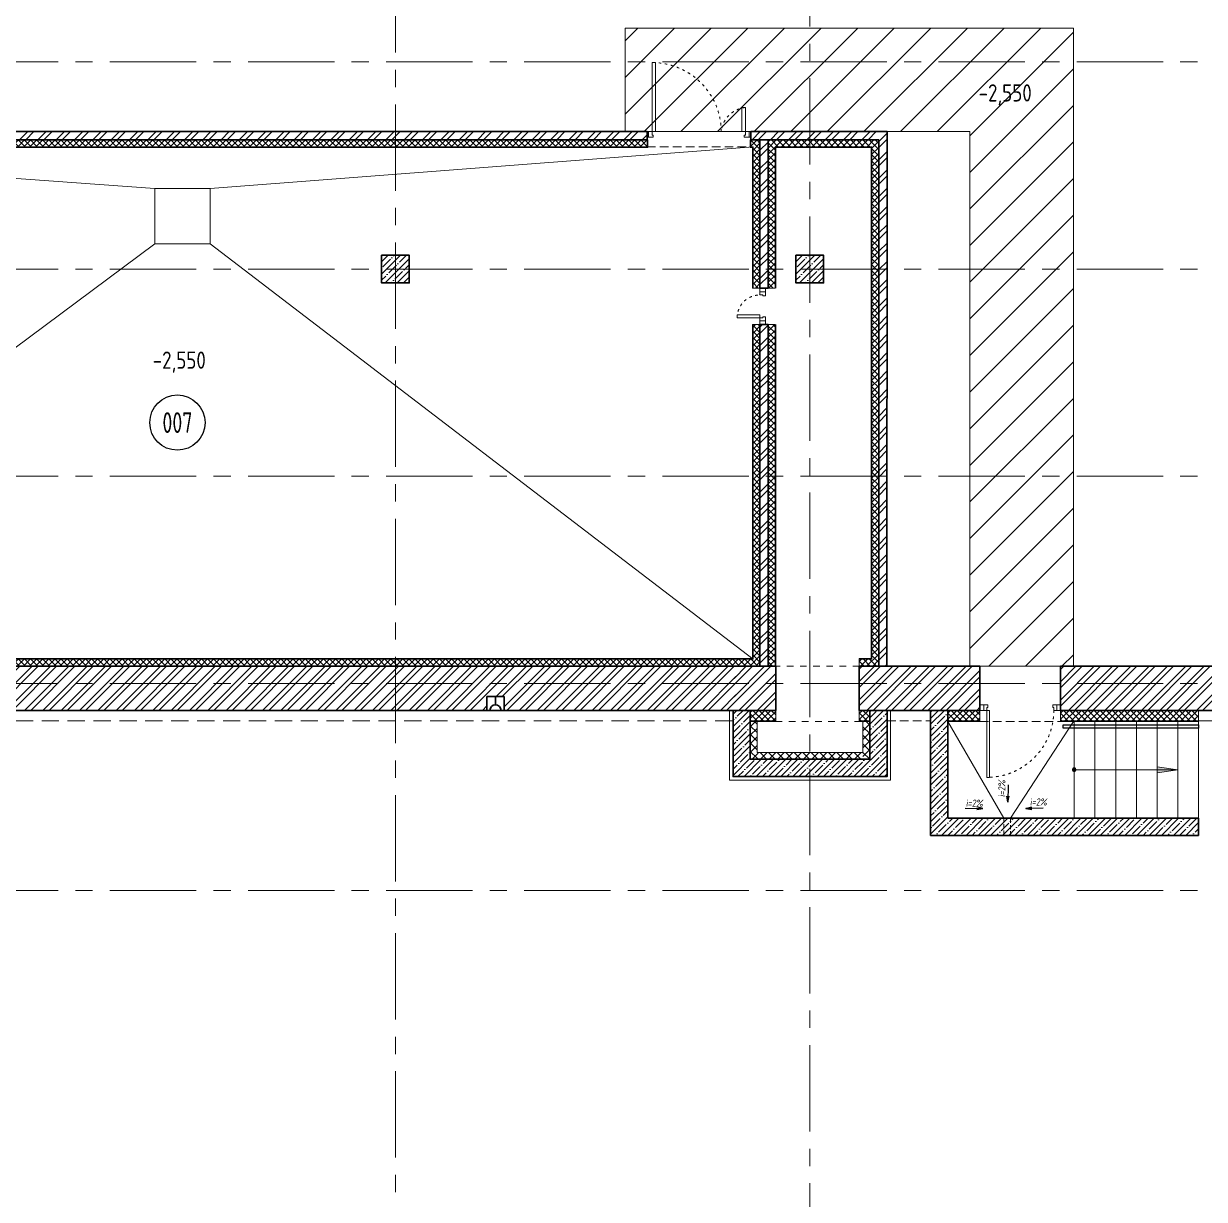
# Model space of a CAD drawing. Header units: millimetres. Extents: x -8417289 to 9420486, y 0 to 166066.
# Drawn here: x -316555 to -299457, y 108130 to 125154 of the extents above; entities that cross this region are included whole.
import ezdxf
from ezdxf import colors
from ezdxf.entities.mleader import LeaderData, LeaderLine
from ezdxf.enums import TextEntityAlignment as Align
from ezdxf.math import Vec2, Vec3

# ---------------------------------------------------------------- set-up
doc = ezdxf.new("R2010")
doc.units = ezdxf.units.MM
doc.header["$MEASUREMENT"] = 0
for name, pattern in [('ACAD_ISO03W100', [30, 12, -18]), ('ADSK_Штриховая_ш2 п1', [3, 2, -1]), ('CENTER', [2, 1.25, -0.25, 0.25, -0.25]), ('TRATTEGGIATA', [0.75, 0.5, -0.25]), ('Штрих', [6.35, 3.175, -3.175])]:
    doc.linetypes.add(name, pattern=pattern)
doc.layers.get('0').update_dxf_attribs({"color": 250, "lineweight": 9})
for name, color, linetype, lineweight in [('1 этаж тонкие линии!', 250, 'Continuous', 0), ('_АР ТЕКСТ', 250, 'Continuous', 25), ('АР штриховка стен', 250, 'Continuous', 9), ('АР_Двери', 175, 'Continuous', 18), ('АР_Колонны', 250, 'Continuous', 30), ('АР_Колонны Штрих', 250, 'Continuous', 5), ('АР_Лестницы', 250, 'Continuous', 15), ('АР_Лестницы ограждение', 94, 'Continuous', 25), ('АР_Маркер экспликации', 239, 'Continuous', 13), ('АР_МосжилНии_Стены', 127, 'Continuous', 30), ('АР_Навесной фасад', 147, 'Continuous', 5), ('АР_Номер помещения', 1, 'Continuous', 25), ('АР_Оси', 195, 'Continuous', 9), ('АР_Перегородки кирпич', 244, 'Continuous', 30), ('АР_Перегородки_кирпич_Штрих', 244, 'Continuous', 5), ('АР_Размеры', 175, 'Continuous', 9), ('АР_Сущ Несущая стена', 216, 'Continuous', 30), ('АР_тонкая линия', 250, 'Continuous', 0), ('АР_Утеплитель', 250, 'Continuous', 9), ('АР_Штриховка кирпич', 250, 'Continuous', 9), ('АР_Штриховка монолит', 250, 'Continuous', 9), ('Подвал', 250, 'Continuous', 30), ('Штриховка', 7, 'Continuous', 5)]:
    doc.layers.add(name, color=color, linetype=linetype, lineweight=lineweight)
doc.layers.add('ТХ_ВК_трапы', color=5, linetype='Continuous')
doc.layers.add('ТХ_обор_спорт', color=5, linetype='Continuous')
doc.layers.add('ТХ_Задание КР', color=7, linetype='Continuous', true_color=0x9a5430)
doc.styles.add('ISOCPEUR', font='isocpeur.TTF')
doc.styles.add('Архитект', font='isocpeur.TTF', dxfattribs={"width": 0.8, "oblique": 8})
doc.styles.add('ГОСТ 2.304', font='isocpeur.TTF', dxfattribs={"width": 0.7})
pattern_1 = [(45, (-1298551.72, 164426.86), (-132.58252, 132.58252), []), (45, (-1298463.33, 164426.86), (-132.58252, 132.58252), [])]
pattern_2 = [(45, (-2957.5, 0), (-44.194174, 44.194174), []), (135, (-2957.5, 0), (-44.194174, -44.194174), [])]

# ---------------------------------------------------------------- blocks, each defined once
blk = doc.blocks.new('*U240')
for points in [[(-55, -80), (-55, 0), (-115, 0), (-115, -40), (-100, -40), (-100, -80), (-55, -80)], [(0, 0), (0, -80), (-55, -80), (-55, 0), (0, 0)], [(-1170, 0), (-1170, -80), (-1115, -80), (-1115, 0), (-1170, 0)], [(-1115, -80), (-1115, 0), (-1055, 0), (-1055, -40), (-1070, -40), (-1070, -80), (-1115, -80)]]:
    blk.add_lwpolyline(points)
blk.add_lwpolyline([(-100, -80), (-100, -1050), (-140, -1050), (-140, -80)], close=True)
at = {"linetype": 'ACAD_ISO03W100', "ltscale": 3}
blk.add_arc((-100, -80), 970, 180, 270, dxfattribs=at)
blk = doc.blocks.new('*U290')
for points in [[(0, 0), (0, -80), (55, -80), (55, 0), (0, 0)], [(55, -80), (55, 0), (115, 0), (115, -40), (100, -40), (100, -80), (55, -80)], [(475, -80), (475, 0), (415, 0), (415, -40), (430, -40), (430, -80), (475, -80)], [(530, 0), (530, -80), (475, -80), (475, 0), (530, 0)]]:
    blk.add_lwpolyline(points)
blk.add_lwpolyline([(100, -80), (100, -410), (140, -410), (140, -80)], close=True)
at = {"linetype": 'ACAD_ISO03W100', "ltscale": 3}
blk.add_arc((100, -80), 330, 270, 0, dxfattribs=at)
blk = doc.blocks.new('*U263')
at = {"layer": 'АР_Номер помещения', "color": 7}
blk.add_circle((-20183, -710), 400, dxfattribs=at)
at = {"color": 7, "style": 'ISOCPEUR', "width": 0.7, "flags": 1}
blk.add_attdef('КАТЕГОРИЯ', (-499, -2092), '', height=250, dxfattribs=at)
at = {"layer": 'АР_Номер помещения', "color": 7, "style": 'ISOCPEUR', "width": 0.7}
blk.add_attdef('НОМЕР_ПОМЕЩЕНИЯ', text='', height=300, dxfattribs=at).set_placement((-20183, -710), align=Align.MIDDLE_CENTER)
blk = doc.blocks.new('*U21')
h = blk.add_hatch(color=256)
h.dxf.hatch_style = 1
edge = h.paths.add_edge_path()
edge.add_arc((0, 0), 27.6, 359.64, 719.64)
h = blk.add_hatch(color=256)
h.dxf.hatch_style = 1
h.paths.add_polyline_path([(1200, -44), (1200, 44), (1500, 0)])
blk.add_line((1500, 0), (0, 0))
blk.add_lwpolyline([(1200, 44), (1200, -44), (1500, 0), (1200, 44)])
blk.add_circle((0, 0), 27.6)
blk = doc.blocks.new('_DotSmall')
at = {"color": 0, "linetype": 'ByBlock', "const_width": 0.5}
blk.add_lwpolyline([(-0.0625, 0, 1), (0.0625, 0, 1)], format="xyb", close=True, dxfattribs=at)
blk = doc.blocks.new('Полуторная_на лестницу')
for points in [[(75, 80), (75, 1080), (125, 1080), (125, 80)], [(1375, 430), (1375, 80), (1425, 80), (1425, 430)]]:
    blk.add_lwpolyline(points, close=True)
for points in [[(0, 0), (0, 80), (20, 80), (20, 0), (0, 0)], [(20, 80), (20, 0), (90, 0), (90, 30), (75, 30), (75, 80), (20, 80)], [(1480, 80), (1480, 0), (1410, 0), (1410, 30), (1425, 30), (1425, 80), (1480, 80)], [(1500, 0), (1500, 80), (1480, 80), (1480, 0), (1500, 0)]]:
    blk.add_lwpolyline(points)
at = {"linetype": 'ACAD_ISO03W100', "ltscale": 3}
for centre, radius, start, end in [((75, 80), 1000, 0, 90), ((1465, 40), 392, 95.9075, 174.0925)]:
    blk.add_arc(centre, radius, start, end, dxfattribs=at)
blk = doc.blocks.new('A$C60eaf59b')
at = {"layer": 'ТХ_ВК_трапы', "ltscale": 100}
for p, q in [((11, 182), (7, -37)), ((7, -37), (-7, 37)), ((-7, 37), (7, -37)), ((7, -37), (24, 38))]:
    blk.add_line(p, q, dxfattribs=at)

msp = doc.modelspace()

# ---------------------------------------------------------------- hatches: boundary and pattern name
at = {"layer": '1 этаж тонкие линии!', "ltscale": 100, "transparency": 33554559}
h = msp.add_hatch(dxfattribs=at)
h.set_pattern_fill('ANSI37', scale=500, style=0)
h.set_pattern_definition([(45, (-15492.96, 107911.14), (-44.194174, 44.194174), []), (135, (-15492.96, 107911.14), (-44.194174, -44.194174), [])])
h.paths.add_polyline_path([(-306258.1, 121325.5), (-305992.1, 121325.5), (-305992.1, 123369.9), (-306025.9, 123369.9), (-306025.9, 123420.7), (-307526.2, 123420.7), (-307526.2, 123369.9), (-322752.4, 123369.9), (-322752.4, 115950.7), (-305992.1, 115950.7), (-305992.1, 120795.5), (-306258.1, 120795.5)])
edge = h.paths.add_edge_path()
edge.add_line((-305892.6, 120895.5), (-305892.6, 120795.5))
edge.add_line((-305892.6, 120795.5), (-306258.1, 120795.5))
edge.add_line((-306258.1, 120795.5), (-306258.1, 121325.5))
edge.add_line((-306258.1, 121325.5), (-305892.6, 121325.5))
edge.add_line((-305892.6, 121325.5), (-305892.6, 121225.5))
edge.add_arc((-305892.6, 120895.5), 330, 90, 173.03794)
edge.add_line((-306220.2, 120935.5), (-306222.6, 120935.5))
edge.add_line((-306222.6, 120935.5), (-306222.6, 120895.5))
edge.add_line((-306222.6, 120895.5), (-305892.6, 120895.5))
edge = h.paths.add_edge_path()
edge.add_line((-305892.6, 120935.5), (-305892.6, 120895.5))
edge.add_line((-305892.6, 120895.5), (-306222.6, 120895.5))
edge.add_arc((-305892.6, 120895.5), 330, 89.91062, 180, ccw=False)
edge.add_line((-305892.1, 121225.5), (-305892.1, 123469.9))
edge.add_line((-305892.1, 123469.9), (-306025.9, 123469.9))
edge.add_line((-306025.9, 123469.9), (-306025.9, 123420.7))
edge.add_line((-306025.9, 123420.7), (-307526.2, 123420.7))
edge.add_line((-307526.2, 123420.7), (-307526.2, 123469.9))
edge.add_line((-307526.2, 123469.9), (-322852.4, 123469.9))
edge.add_line((-322852.4, 123469.9), (-322852.4, 115850.7))
edge.add_line((-322852.4, 115850.7), (-305892.1, 115850.7))
edge.add_line((-305892.1, 115850.7), (-305892.1, 120935.5))
edge.add_line((-305892.1, 120935.5), (-305892.6, 120935.5))
edge = h.paths.add_edge_path()
edge.add_arc((-305892.6, 120895.5), 330, 173.03794, 180)
edge.add_line((-306222.6, 120895.5), (-306222.6, 120935.5))
edge.add_line((-306222.6, 120935.5), (-306220.2, 120935.5))
h = msp.add_hatch(dxfattribs=at)
h.set_pattern_fill('ANSI37', scale=500, style=0)
h.paths.add_polyline_path([(-304454.6, 115950.7), (-304454.6, 115850.7), (-304173.4, 115850.7), (-304172.7, 123470.1), (-305772.1, 123469.9), (-305772.5, 121325.4), (-305672.7, 121325.5), (-305672.2, 123370), (-304272.2, 123370.1), (-304273.3, 115950.7)])
h.paths.add_polyline_path([(-305673.4, 115850.7), (-305673.4, 115950.7), (-305673.4, 115950.7), (-305672.7, 120795.4), (-305772.5, 120795.5), (-305773.4, 115850.7)])
at = {"layer": 'АР_Колонны Штрих', "ltscale": 100}
h = msp.add_hatch(dxfattribs=at)
h.set_pattern_fill('ANSI35', color=256, scale=500)
h.set_pattern_definition([(45, (-1268424.17, 161672.16), (-88.388348, 88.388348), []), (45, (-1268335.78, 161672.16), (-88.388348, 88.388348), [156.25, -31.25, 0, -31.25])])
h.paths.add_polyline_path([(-310972.1, 121800.7), (-311372.1, 121800.7), (-311372.1, 121400.7), (-310972.1, 121400.7)])
h = msp.add_hatch(dxfattribs=at)
h.set_pattern_fill('ANSI35', color=256, scale=500)
h.set_pattern_definition([(45, (-1262424.17, 161672.16), (-88.388348, 88.388348), []), (45, (-1262335.78, 161672.16), (-88.388348, 88.388348), [156.25, -31.25, 0, -31.25])])
h.paths.add_polyline_path([(-304972.1, 121800.7), (-305372.1, 121800.7), (-305372.1, 121400.7), (-304972.1, 121400.7)])
at = {"layer": 'АР_Перегородки_кирпич_Штрих', "ltscale": 100}
h = msp.add_hatch(dxfattribs=at)
h.set_pattern_fill('ANSI32', color=256, scale=500)
h.set_pattern_definition([(45, (-15289.27, 0), (-132.58252, 132.58252), []), (45, (-15200.88, 0), (-132.58252, 132.58252), [])])
h.paths.add_polyline_path([(-304052.1, 123589.9), (-305172.1, 123589.9), (-305172.1, 123469.9), (-304172.1, 123469.9), (-304172.6, 121600.7), (-304052.6, 121600.7)])
h.paths.add_polyline_path([(-304052.6, 121600.7), (-304172.6, 121600.7), (-304173.4, 118670.2), (-304172.1, 115850.7), (-304054.1, 115850.7), (-304053.4, 118550.2)])
h.paths.add_polyline_path([(-306026.2, 123589.9), (-306026.2, 123469.9), (-305892.1, 123469.9), (-305892.6, 121325.5), (-305772.6, 121325.5), (-305772.1, 123469.9), (-305172.1, 123469.9), (-305172.1, 123589.9)])
h.paths.add_polyline_path([(-322852.4, 115996.3), (-322851.1, 123469.9), (-307526.2, 123469.9), (-307526.2, 123589.9), (-322971.1, 123589.9), (-322972.4, 115996.3)])
h.paths.add_polyline_path([(-322972.3, 116422.3), (-322932.4, 116422.3), (-322932.4, 116462.3), (-322972.3, 116462.3)], flags=16)
h.paths.add_polyline_path([(-322852.4, 115992.3), (-322972.3, 115992.3), (-322972.4, 115850.7), (-322852.4, 115850.7)])
h = msp.add_hatch(dxfattribs=at)
h.set_pattern_fill('ANSI32', color=256, scale=500)
h.paths.add_polyline_path([(-305772.9, 118600.7), (-305892.9, 118600.7), (-305892.9, 115850.7), (-305773.4, 115850.7)])
h.paths.add_polyline_path([(-305772.7, 120325.5), (-305772.9, 120325.5), (-305772.9, 118600.7), (-305773, 118600.7), (-305772.7, 120325.4), (-305772.6, 120325.5), (-305772.7, 120325.5), (-305772.9, 118600.7), (-305772.9, 118600.7), (-305772.7, 120795.5), (-305892.7, 120795.5), (-305892.9, 118600.7), (-305772.9, 118600.7)])
at = {"layer": 'АР_тонкая линия', "ltscale": 500, "true_color": 0xed1f24}
h = msp.add_hatch(dxfattribs=at)
h.set_pattern_fill('ANSI31', color=240, scale=3000, angle=180, style=0)
h.paths.add_polyline_path([(-302854.1, 123589.9), (-302854.1, 115850.7), (-301353.9, 115850.7), (-301353.9, 125090.2), (-307843.6, 125090.2), (-307843.6, 123589.9)])
at = {"layer": 'АР_Утеплитель', "ltscale": 100}
h = msp.add_hatch(dxfattribs=at)
h.set_pattern_fill('ANSI37', color=256, scale=700, angle=270.06526)
h.paths.add_polyline_path([(-305932.1, 114499.5), (-305933.1, 115060.7), (-306033.4, 115060.7), (-306032.4, 114498.7)])
h = msp.add_hatch(dxfattribs=at)
h.set_pattern_fill('ANSI37', color=256, scale=700, angle=270.06526)
h.set_pattern_definition([(315.065263, (-618842.734, 201391.98), (61.801328, 61.942279), []), (45.065263, (-618842.734, 201391.98), (-61.942279, 61.801328), [])])
h.paths.add_polyline_path([(-304301.9, 114501.9), (-304302.9, 115050.7), (-304402.8, 115050.6), (-304401.8, 114501)])
h = msp.add_hatch(dxfattribs=at)
h.set_pattern_fill('ANSI37', color=256, scale=700, angle=270.06526)
h.paths.add_polyline_path([(-304401.9, 114501.8), (-304402, 114601.2), (-305934.5, 114599), (-305934.4, 114498.7)])
at = {"layer": 'АР_Штриховка кирпич', "ltscale": 100}
h = msp.add_hatch(dxfattribs=at)
h.set_pattern_fill('ANSI32', color=256, scale=500)
h.set_pattern_definition(pattern_1)
h.paths.add_polyline_path([(-309596.9, 115410.2), (-309596.9, 115210.7), (-306241.9, 115210.7), (-306241.9, 115850.7), (-322120, 115850.7), (-322120, 115210.7), (-309847.2, 115210.7), (-309847.2, 115410.2)])
h = msp.add_hatch(dxfattribs=at)
h.set_pattern_fill('ANSI32', color=256, scale=500)
h.set_pattern_definition(pattern_1)
h.paths.add_polyline_path([(-305664.6, 115210.7), (-305664.6, 115850.7), (-306267.1, 115850.7), (-306267.1, 115210.7)])
h.paths.add_polyline_path([(-304454.6, 115850.7), (-304454.6, 115210.7), (-302707.1, 115210.7), (-302707.1, 115850.7)])
h = msp.add_hatch(dxfattribs=at)
h.set_pattern_fill('ANSI32', color=256, scale=500)
h.set_pattern_definition(pattern_1)
h.paths.add_polyline_path([(-294259.4, 115850.7), (-301542.1, 115850.7), (-301542.1, 115210.7), (-294259.4, 115210.7)])
at = {"layer": 'АР_Штриховка монолит', "ltscale": 100}
h = msp.add_hatch(dxfattribs=at)
h.set_pattern_fill('ANSI35', color=256, scale=500)
h.paths.add_polyline_path([(-304302.1, 114502.3), (-306032.1, 114502.3), (-306032.1, 115210.7), (-306282.1, 115210.7), (-306282.1, 114252.3), (-304052.1, 114252.3), (-304052.1, 115210.7), (-304302.1, 115210.7)])
h = msp.add_hatch(dxfattribs=at)
h.set_pattern_fill('ANSI35', color=256, scale=500)
h.paths.add_polyline_path([(-303171.3, 113650.7), (-303171.3, 115210.7), (-303421.3, 115210.7), (-303421.3, 113400.7), (-299541.3, 113400.7), (-299541.3, 113650.7)])
at = {"layer": 'Штриховка', "transparency": 33554636}
h = msp.add_hatch(dxfattribs=at)
h.set_pattern_fill('ANSI37', color=256, scale=500)
h.set_pattern_definition(pattern_2)
h.paths.add_polyline_path([(-305664.6, 115210.7), (-305928.8, 115210.7), (-306032.1, 115210.7), (-306032.1, 115060.7), (-305664.6, 115060.7)])
h = msp.add_hatch(dxfattribs=at)
h.set_pattern_fill('ANSI37', color=256, scale=500)
h.set_pattern_definition(pattern_2)
h.paths.add_polyline_path([(-304454.6, 115210.7), (-304190.3, 115210.7), (-304302.1, 115210.7), (-304302.1, 115060.7), (-304454.6, 115060.7)])
h = msp.add_hatch(dxfattribs=at)
h.set_pattern_fill('ANSI37', color=256, scale=500)
h.paths.add_polyline_path([(-302707.1, 115210.7), (-302971.3, 115210.7), (-303171.3, 115210.7), (-303171.3, 115060.7), (-302707.1, 115060.7)])
h = msp.add_hatch(dxfattribs=at)
h.set_pattern_fill('ANSI37', color=256, scale=500)
h.set_pattern_definition([(45, (1629.247, -1e-11), (-44.194174, 44.194174), []), (135, (1629.247, -1e-11), (-44.194174, -44.194174), [])])
h.paths.add_polyline_path([(-299541.3, 115210.7), (-301342.1, 115210.7), (-301542.1, 115210.7), (-301542.1, 115060.7), (-301201.5, 115060.7), (-299541.3, 115060.7)])

# ---------------------------------------------------------------- linework, layer by layer
at = {"linetype": 'TRATTEGGIATA', "ltscale": 500}
for p, q in [((-322292.9, 115060.7), (-306282.1, 115060.7)), ((-299541.3, 115060.7), (-292762.1, 115060.7))]:
    msp.add_line(p, q, dxfattribs=at)
at = {"layer": 'АР штриховка стен', "color": 1, "ltscale": 100, "true_color": 0xe60000}
msp.add_line((-307843.6, 123589.9), (-307843.6, 123589.9), dxfattribs=at)
at = {"layer": 'АР_Колонны', "ltscale": 100}
for points in [[(-311372.1, 121800.7), (-310972.1, 121800.7), (-310972.1, 121400.7), (-311372.1, 121400.7)], [(-305372.1, 121800.7), (-304972.1, 121800.7), (-304972.1, 121400.7), (-305372.1, 121400.7)]]:
    msp.add_lwpolyline(points, close=True, dxfattribs=at)
at = {"layer": 'АР_Лестницы', "color": 18, "ltscale": 100, "true_color": 0x000000}
for p, q in [((-299541.3, 113650.7), (-299541.3, 115210.7)), ((-301341.3, 113650.7), (-301341.3, 115050.7)), ((-301041.3, 113650.7), (-301041.3, 115050.7)), ((-300741.3, 113650.7), (-300741.3, 115050.7)), ((-300441.3, 113650.7), (-300441.3, 115050.7)), ((-300141.3, 113650.7), (-300141.3, 115050.7)), ((-299841.3, 113650.7), (-299841.3, 115050.7))]:
    msp.add_line(p, q, dxfattribs=at)
at = {"layer": 'АР_Лестницы ограждение', "color": 18, "ltscale": 100, "true_color": 0x000000}
msp.add_lwpolyline([(-301501.3, 115000.7), (-299541.3, 115000.7), (-299541.3, 114950.7), (-301501.3, 114950.7)], close=True, dxfattribs=at)
at = {"layer": 'АР_МосжилНии_Стены', "ltscale": 100}
for p, q in [((-322174.7, 115850.7), (-306208.4, 115850.7)), ((-306267.1, 115850.7), (-305664.6, 115850.7)), ((-304454.6, 115850.7), (-302707.1, 115850.7)), ((-302707.1, 115210.7), (-302707.1, 115850.7)), ((-301542.1, 115850.7), (-294050.1, 115850.7)), ((-301542.1, 115210.7), (-301542.1, 115850.7)), ((-322239.7, 115210.7), (-305787.2, 115210.7)), ((-305975.9, 115210.7), (-305664.6, 115210.7)), ((-304454.6, 115210.7), (-302707.1, 115210.7)), ((-301542.1, 115210.7), (-293985.1, 115210.7)), ((-299541.3, 113650.7), (-299541.3, 113400.7))]:
    msp.add_line(p, q, dxfattribs=at)
msp.add_lwpolyline([(-309847.2, 115210.7), (-309596.9, 115210.7), (-309596.9, 115410.2), (-309847.2, 115410.2)], close=True, dxfattribs=at)
for points in [[(-306282.1, 115210.7), (-306282.1, 114252.3), (-304052.1, 114252.3), (-304052.1, 115210.7)], [(-306032.1, 115210.7), (-306032.1, 114502.3), (-304302.1, 114502.3), (-304302.1, 115210.7)], [(-299541.8, 113400.7), (-303421.3, 113400.7), (-303421.3, 115210.7)], [(-299541.3, 113650.7), (-303171.3, 113650.7), (-303171.3, 115210.7)]]:
    msp.add_lwpolyline(points, dxfattribs=at)
at = {"layer": 'АР_Навесной фасад', "ltscale": 100}
for p, q in [((-305664.6, 115210.7), (-305664.6, 115050.7)), ((-304454.6, 115210.7), (-304454.6, 115050.7)), ((-302707.1, 115210.7), (-302707.1, 115050.7)), ((-301542.1, 115210.7), (-301542.1, 115050.7)), ((-305664.6, 115060.7), (-306032.1, 115060.7)), ((-305664.6, 115050.7), (-306032.1, 115050.7)), ((-304454.6, 115060.7), (-304302.1, 115060.7)), ((-304454.6, 115050.7), (-304302.1, 115050.7)), ((-302707.1, 115060.7), (-303171.3, 115060.7)), ((-302707.1, 115050.7), (-303171.3, 115050.7)), ((-299541.3, 115060.7), (-301542.1, 115060.7)), ((-299541.3, 115050.7), (-301542.1, 115050.7))]:
    msp.add_line(p, q, dxfattribs=at)
msp.add_lwpolyline([(-304403, 115050.7), (-304402, 114601.4), (-305932.2, 114599.1), (-305933.1, 115050.7)], dxfattribs=at)
at = {"layer": 'АР_Оси', "linetype": 'CENTER', "ltscale": 1000}
for p, q in [((-305172.1, 134363.2), (-305172.1, 78630.8)), ((-311172.1, 133984.9), (-311172.1, 78252.6)), ((-359305.8, 124600.7), (-276127.4, 124600.7)), ((-359305.8, 121600.7), (-276127.4, 121600.7)), ((-359305.8, 118600.7), (-276127.4, 118600.7)), ((-359305.8, 115600.7), (-276127.4, 115600.7)), ((-359305.8, 112600.7), (-276127.4, 112600.7))]:
    msp.add_line(p, q, dxfattribs=at)
at = {"layer": 'АР_Перегородки кирпич', "linetype": 'Continuous', "ltscale": 100}
for p, q in [((-322971.1, 123589.9, 2), (-307526.2, 123589.9, 2)), ((-322851.1, 123469.9, 2), (-307526.2, 123469.9, 2)), ((-307526.2, 123469.9, 2), (-307526.2, 123589.9, 2)), ((-306026.2, 123589.9, 2), (-304052.1, 123589.9, 2)), ((-306026.2, 123469.9, 2), (-306026.2, 123589.9, 2)), ((-305892.6, 121325.5, 2), (-305892.1, 123469.9, 2)), ((-305772.6, 121325.5, 2), (-305772.1, 123469.9, 2)), ((-304172.1, 123469.9, 2), (-304172.1, 115850.7)), ((-304052.1, 123589.9, 2), (-304054.1, 115850.7, 2)), ((-305772.6, 121325.5, 2), (-305892.6, 121325.5, 2)), ((-305892.9, 115850.7), (-305892.9, 120795.5, 2)), ((-305772.6, 120795.5, 2), (-305892.9, 120795.5, 2)), ((-305772.9, 115850.7), (-305772.9, 120795.5, 2))]:
    msp.add_line(p, q, dxfattribs=at)
at = {"layer": 'АР_Перегородки кирпич', "linetype": 'Continuous', "ltscale": 100, "elevation": 2}
msp.add_lwpolyline([(-306026.2, 123469.9), (-304172.1, 123469.9)], dxfattribs=at)
at = {"layer": 'АР_Сущ Несущая стена', "ltscale": 100}
for points in [[(-305664.6, 115850.7), (-305664.6, 115210.7)], [(-304454.6, 115210.7), (-304454.6, 115850.7)]]:
    msp.add_lwpolyline(points, dxfattribs=at)
at = {"layer": 'АР_Сущ Несущая стена', "linetype": 'Штрих', "lineweight": 9, "ltscale": 30}
msp.add_lwpolyline([(-305664.6, 115050.7), (-304454.6, 115050.7), (-304454.6, 115850.7), (-305664.6, 115850.7)], close=True, dxfattribs=at)
at = {"layer": 'АР_тонкая линия', "color": 18, "ltscale": 500, "true_color": 0x000000}
for p, q in [((-305992.1, 121325.5, 0.6), (-305892.6, 121325.5, 2)), ((-305992.3, 120795.4, 0.6), (-305892.9, 120795.5, 2))]:
    msp.add_line(p, q, dxfattribs=at)
msp.add_lwpolyline([(-307843.6, 123589.9), (-307843.6, 125090.2), (-301353.9, 125090.2), (-301353.9, 115850.7), (-302854.1, 115850.7), (-302854.1, 123589.9), (-307843.6, 123589.9)], dxfattribs=at)
at = {"layer": 'АР_тонкая линия', "color": 18, "ltscale": 500, "true_color": 0x000000, "elevation": 0.6}
for points in [[(-307528, 123469.9), (-307528, 123369.9), (-322752.4, 123369.9), (-322752.4, 115950.7), (-305992.1, 115950.7), (-305992.1, 120795.5)], [(-307518, 123469.9), (-307518, 123359.9), (-322742.4, 123359.9), (-322742.4, 115960.7), (-306002.1, 115960.7), (-306002.1, 120795.5)], [(-306002.1, 121325.5), (-306002.1, 123359.9), (-306035.9, 123359.9), (-306035.9, 123469.9)], [(-305992.1, 121325.5), (-305992.1, 123369.9), (-306025.9, 123369.9), (-306025.9, 123469.9)]]:
    msp.add_lwpolyline(points, dxfattribs=at)
at = {"layer": 'АР_тонкая линия', "color": 18, "linetype": 'ADSK_Штриховая_ш2 п1', "ltscale": 30, "true_color": 0x000000}
msp.add_lwpolyline([(-302262.7, 113650.7), (-302362.7, 113650.7), (-302362.7, 113400.7), (-302262.7, 113400.7)], close=True, dxfattribs=at)
at = {"layer": 'АР_Утеплитель', "ltscale": 100}
for p, q in [((-306002.1, 121325.5, 0.6), (-305672.6, 121325.4, 2)), ((-306002.1, 120795.5, 0.6), (-305672.4, 120795.4, 2)), ((-305664.6, 115850.7), (-305663.4, 115960.7, 2)), ((-304454.6, 115850.7), (-304454.6, 115960.7, 2))]:
    msp.add_line(p, q, dxfattribs=at)
at = {"layer": 'АР_Утеплитель', "ltscale": 100, "elevation": 2}
for points in [[(-305772.6, 121325.5), (-305772.1, 123469.9), (-304172.1, 123469.9), (-304173.4, 115850.7), (-304454.6, 115850.7)], [(-305672.6, 121325.4), (-305672.1, 123369.9), (-304272.1, 123369.9), (-304273.4, 115950.7), (-304454.6, 115950.7)], [(-305662.6, 121325.4), (-305662.1, 123359.9), (-304282.1, 123359.9), (-304283.4, 115960.7), (-304454.6, 115960.7)], [(-305772.5, 121325.5), (-305772.5, 121602)], [(-305664.6, 115850.7), (-305773.4, 115850.7), (-305772.6, 120795.5)], [(-305673.4, 115850.7), (-305672.4, 120795.4)], [(-305663.4, 115960.7), (-305662.4, 120795.4)]]:
    msp.add_lwpolyline(points, dxfattribs=at)
at = {"layer": 'АР_Утеплитель', "ltscale": 0.25}
msp.add_lwpolyline([(-306332.1, 115210.7), (-306332.1, 114202.3), (-304002.1, 114202.3), (-304002.1, 115210.7)], dxfattribs=at)
at = {"layer": 'Подвал', "linetype": 'TRATTEGGIATA', "lineweight": 13, "ltscale": 250}
for p, q in [((-307526.2, 123589.9), (-306046.2, 123589.9, 2)), ((-307528, 123369.9, 0.6), (-306025.9, 123369.9, 0.6)), ((-302707.1, 115850.7), (-301542.1, 115850.7)), ((-304052.1, 115060.7), (-303421.3, 115060.7)), ((-302707.1, 115050.7), (-301542.1, 115050.7))]:
    msp.add_line(p, q, dxfattribs=at)
at = {"layer": 'Подвал', "lineweight": 13, "ltscale": 500}
for p, q in [((-304052.1, 123589.9), (-302854.1, 123589.9)), ((-322732.4, 123349.9, 0.6), (-314653.2, 122768.7)), ((-313851.7, 122768.7), (-305992.1, 123369.9, 0.6)), ((-322752.4, 115950.7, 0.6), (-314653.2, 121967)), ((-313851.7, 121967), (-305992.1, 115950.7, 0.6))]:
    msp.add_line(p, q, dxfattribs=at)
at = {"layer": 'Подвал', "ltscale": 100}
msp.add_line((-309722.1, 115291.4), (-309722.1, 115410.2), dxfattribs=at)
at = {"layer": 'Подвал', "lineweight": 13, "ltscale": 500}
msp.add_lwpolyline([(-314653.2, 121967), (-313851.7, 121967), (-313851.7, 122768.7), (-314653.2, 122768.7)], close=True, dxfattribs=at)
at = {"layer": 'Подвал', "ltscale": 100}
msp.add_arc((-309722.1, 115210.7), 80.7, 0, 180, dxfattribs=at)

# ---------------------------------------------------------------- block references
at = {"layer": 'АР_Двери'}
msp.add_blockref('Полуторная_на лестницу', (-307528.8, 123509.9, 2), dxfattribs=at)
at = {"layer": 'АР_Двери', "xscale": -1, "rotation": 270}
msp.add_blockref('*U290', (-305812.6, 120795.5, 2), dxfattribs=at)
at = {"layer": 'АР_Двери', "xscale": -1}
msp.add_blockref('*U240', (-302707.1, 115290.7), dxfattribs=at)
at = {"layer": 'АР_Лестницы', "ltscale": 100}
msp.add_blockref('*U21', (-301341.3, 114350.7), dxfattribs=at)
at = {"layer": 'АР_Маркер экспликации', "color": 7}
ref = msp.add_blockref('*U263', (-294145.2, 120087.5, 2), dxfattribs=at)
ref.add_attrib('НОМЕР_ПОМЕЩЕНИЯ', '007', dxfattribs={"layer": 'АР_Номер помещения', "color": 7, "height": 300, "style": 'ISOCPEUR', "width": 0.7}).set_placement((-314327.9, 119377.8, 2), align=Align.MIDDLE_CENTER)
at = {"layer": 'АР_Размеры', "lineweight": 13, "ltscale": 500, "xscale": 1.152508263170328, "yscale": 1.152508263170328, "zscale": 1.152508263170328, "rotation": 90}
msp.add_blockref('A$C60eaf59b', (-302710, 113784, -0.4), dxfattribs=at)

# ---------------------------------------------------------------- leaders
at = {"layer": '_АР ТЕКСТ'}
ml = msp.add_multileader_mtext('Standard', dxfattribs=at)
ml.set_content('{\\W0.8;-2,550}', color=256, style='ISOCPEUR')
ml.set_leader_properties(color=256, linetype='Continuous', lineweight=-1)
ml.set_arrow_properties(name='DOTSMALL')
ml.build(insert=Vec2(0, 0))
ml.multileader.update_dxf_attribs({"has_text_frame": 1, "text_left_attachment_type": 4, "text_right_attachment_type": 4, "dogleg_length": 100, "arrow_head_size": 180})
ctx = ml.context
ctx.base_point, ctx.char_height, ctx.arrow_head_size, ctx.landing_gap_size, ctx.plane_origin = Vec3(-302775.8, 123943.3, -2), 250, 180, 50, Vec3(-302295.5, 121699.2, -2)
ctx.left_attachment, ctx.right_attachment = 4, 4
notes = []
notes.append((ctx, [(0, (0, 0, 0), (0, 0), (1, 0), 1, [])]))
ctx.mtext.insert, ctx.mtext.width, ctx.mtext.defined_height, ctx.mtext.line_spacing_style, ctx.mtext.flow_direction = Vec3(-302725.8, 124276.6, -2), 801.086, 330.7, 2, 5
ml = msp.add_multileader_mtext('Standard', dxfattribs=at)
ml.set_content('{\\W0.8;-2,550}', color=256, style='ISOCPEUR')
ml.set_leader_properties(color=256, linetype='Continuous', lineweight=-1)
ml.set_arrow_properties(name='DOTSMALL')
ml.build(insert=Vec2(0, 0))
ml.multileader.update_dxf_attribs({"has_text_frame": 1, "text_left_attachment_type": 4, "text_right_attachment_type": 4, "dogleg_length": 100, "arrow_head_size": 180})
ctx = ml.context
ctx.base_point, ctx.char_height, ctx.arrow_head_size, ctx.landing_gap_size, ctx.plane_origin = Vec3(-314736, 120073.3, -2), 250, 180, 50, Vec3(-314255.7, 117829.3, -2)
ctx.left_attachment, ctx.right_attachment = 4, 4
notes.append((ctx, [(0, (0, 0, 0), (0, 0), (1, 0), 1, [])]))
ctx.mtext.insert, ctx.mtext.width, ctx.mtext.defined_height, ctx.mtext.line_spacing_style, ctx.mtext.flow_direction = Vec3(-314686, 120406.6, -2), 801.086, 330.7, 2, 5
at = {"layer": 'ТХ_Задание КР', "color": 1, "ltscale": 100}
ml = msp.add_multileader_mtext('Standard', dxfattribs=at)
ml.set_content('\\pxsm1,qc;{\\C1;Предусмотреть усиление конструкции по всей длине для возможности размещения (монтажа) спортивного оборудования }', color=7, style='ГОСТ 2.304')
ml.set_leader_properties(color=256, lineweight=25)
ml.build(insert=Vec2(0, 0))
ml.multileader.update_dxf_attribs({"text_left_attachment_type": 6, "text_right_attachment_type": 6, "dogleg_length": 150, "arrow_head_size": 225, "scale": 75})
ctx = ml.context
ctx.base_point, ctx.scale, ctx.char_height, ctx.arrow_head_size, ctx.landing_gap_size, ctx.plane_origin = Vec3(-186217.9, 130035.5), 75, 187.5, 225, 150, Vec3(-151883.7, 114996.2)
ctx.left_attachment, ctx.right_attachment, ctx.text_align_type = 6, 6, 1
notes.append((ctx, [(1, (1, 1, 0), (-181305.4, 130035.5), (-1, 0), 150, [(1, [(-182092.7, 124870)], 0, [])])]))
ctx.mtext.insert, ctx.mtext.width, ctx.mtext.defined_height, ctx.mtext.alignment, ctx.mtext.line_spacing_factor, ctx.mtext.flow_direction = Vec3(-183852.5, 130279.2), 4494.329, 2263.3, 2, 0.8, 5
ml = msp.add_multileader_mtext('Standard', dxfattribs=at)
ml.set_content('\\pxsm1,qc;{\\C1;Зона усиления для настенного крепления фермы баскетбольной со щитом и кольцом \\Pна высоте от пола до 4,5 м от УЧП}', color=7, style='ГОСТ 2.304')
ml.set_leader_properties(color=256, lineweight=25)
ml.build(insert=Vec2(0, 0))
ml.multileader.update_dxf_attribs({"text_left_attachment_type": 6, "text_right_attachment_type": 6, "dogleg_length": 150, "arrow_head_size": 225, "scale": 75})
ctx = ml.context
ctx.base_point, ctx.scale, ctx.char_height, ctx.arrow_head_size, ctx.landing_gap_size, ctx.plane_origin = Vec3(-154160.6, 124600.7), 75, 187.5, 225, 150, Vec3(-113451.1, 107936.6)
ctx.left_attachment, ctx.right_attachment, ctx.text_align_type = 6, 6, 1
notes.append((ctx, [(0, (1, 1, 0), (-154310.6, 124600.7), (1, 0), 150, [(1, [(-158483.9, 121600.6)], 0, [])])]))
ctx.mtext.insert, ctx.mtext.width, ctx.mtext.defined_height, ctx.mtext.alignment, ctx.mtext.line_spacing_factor, ctx.mtext.flow_direction = Vec3(-151763.4, 124825.7), 4494.329, 2263.3, 2, 0.8, 5
ml = msp.add_multileader_mtext('Standard', dxfattribs=at)
ml.set_content('\\pxsm1,qc;{\\C1;Предусмотреть усиление конструкции по всей длине для возможности размещения (монтажа) спортивного оборудования }', color=7, style='ГОСТ 2.304')
ml.set_leader_properties(color=256, lineweight=25)
ml.build(insert=Vec2(0, 0))
ml.multileader.update_dxf_attribs({"text_left_attachment_type": 6, "text_right_attachment_type": 6, "dogleg_length": 150, "arrow_head_size": 225, "scale": 75})
ctx = ml.context
ctx.base_point, ctx.scale, ctx.char_height, ctx.arrow_head_size, ctx.landing_gap_size, ctx.plane_origin = Vec3(-157016.9, 116858.2), 75, 187.5, 225, 150, Vec3(-118303.7, 104934.9)
ctx.left_attachment, ctx.right_attachment, ctx.text_align_type = 6, 6, 1
notes.append((ctx, [(0, (1, 1, 0), (-157166.9, 116858.2), (1, 0), 150, [(1, [(-158418.8, 117439.9)], 0, [])])]))
ctx.mtext.insert, ctx.mtext.width, ctx.mtext.defined_height, ctx.mtext.alignment, ctx.mtext.line_spacing_factor, ctx.mtext.flow_direction = Vec3(-154619.7, 117102), 4494.329, 2263.3, 2, 0.8, 5
at = {"layer": 'ТХ_обор_спорт', "color": 250}
ml = msp.add_multileader_mtext('Standard', dxfattribs=at)
ml.set_content('\\pxsm1,qc;Линия размещения баскетбольного щита', color=7, style='ГОСТ 2.304')
ml.set_leader_properties(color=256, lineweight=25)
ml.build(insert=Vec2(0, 0))
ml.multileader.update_dxf_attribs({"text_left_attachment_type": 6, "text_right_attachment_type": 6, "dogleg_length": 150, "arrow_head_size": 225, "scale": 75})
ctx = ml.context
ctx.base_point, ctx.scale, ctx.char_height, ctx.arrow_head_size, ctx.landing_gap_size, ctx.plane_origin = Vec3(-179165.6, 119373.6), 75, 187.5, 225, 150, Vec3(-204918.6, 115373.5)
ctx.left_attachment, ctx.right_attachment, ctx.text_align_type = 6, 6, 1
notes.append((ctx, [(1, (1, 1, 0), (-179315.6, 119373.6), (1, 0), 150, [(1, [(-180783.8, 120564)], 0, [])])]))
ctx.mtext.insert, ctx.mtext.width, ctx.mtext.defined_height, ctx.mtext.alignment, ctx.mtext.line_spacing_factor, ctx.mtext.flow_direction = Vec3(-177162.6, 119617.3), 3706.025, 2263.3, 2, 0.8, 5
ml = msp.add_multileader_mtext('Standard', dxfattribs=at)
ml.set_content('\\pxsm1,qc;Линия размещения баскетбольного щита', color=7, style='ГОСТ 2.304')
ml.set_leader_properties(color=256, lineweight=25)
ml.build(insert=Vec2(0, 0))
ml.multileader.update_dxf_attribs({"text_left_attachment_type": 6, "text_right_attachment_type": 6, "dogleg_length": 150, "arrow_head_size": 225, "scale": 75})
ctx = ml.context
ctx.base_point, ctx.scale, ctx.char_height, ctx.arrow_head_size, ctx.landing_gap_size, ctx.plane_origin = Vec3(-164639.4, 119396.9), 75, 187.5, 225, 150, Vec3(-191365.6, 115373.5)
ctx.left_attachment, ctx.right_attachment, ctx.text_align_type = 6, 6, 1
notes.append((ctx, [(0, (1, 1, 0), (-160770.3, 119396.9), (-1, 0), 150, [(1, [(-159730.7, 120537.5)], 0, [])])]))
ctx.mtext.insert, ctx.mtext.width, ctx.mtext.defined_height, ctx.mtext.alignment, ctx.mtext.line_spacing_factor, ctx.mtext.flow_direction = Vec3(-162923.3, 119640.6), 3706.025, 2263.3, 2, 0.8, 5
for ctx, leaders in notes:
    for number, flags, end, landing, length, lines in leaders:
        leader = LeaderData()
        leader.index, (leader.has_last_leader_line, leader.has_dogleg_vector, leader.attachment_direction) = number, flags
        leader.last_leader_point, leader.dogleg_vector, leader.dogleg_length = Vec3(end), Vec3(landing), length
        for number, points, colour, breaks in lines:
            line = LeaderLine()
            line.index, line.vertices, line.color, line.breaks = number, Vec3.list(points), colors.encode_raw_color(colour), breaks
            leader.lines.append(line)
        ctx.leaders.append(leader)

# ---------------------------------------------------------------- next in the draw order: texts
at = {"color": 157, "ltscale": 150, "true_color": 0x465c7c, "char_height": 103.56, "width": 0.69, "attachment_point": 8, "style": 'Архитект', "bg_fill": 3, "box_fill_scale": 1, "bg_fill_color": 1, "bg_fill_transparency": 0}
for insert, rotation in [((-302337.2, 114077.5, -0.3), 89.98394), ((-301860, 113832.6, -0.4), 359.98394)]:
    msp.add_mtext('i=2%', dxfattribs=dict(at, insert=insert, rotation=rotation))

# ---------------------------------------------------------------- next in the draw order: linework, layer by layer
at = {"color": 157, "ltscale": 150, "true_color": 0x465c7c}
for points in [[(-302362.7, 113650.7), (-303171.3, 115050.7)], [(-302262.7, 113650.7), (-301349.9, 115050.7)]]:
    msp.add_lwpolyline(points, dxfattribs=at)

# ---------------------------------------------------------------- next in the draw order: block references
at = {"layer": 'АР_Размеры', "lineweight": 13, "ltscale": 500, "xscale": 1.152508263170328, "yscale": 1.152508263170328, "zscale": 1.152508263170328}
msp.add_blockref('A$C60eaf59b', (-302311, 113923.8), dxfattribs=at)
at = {"layer": 'АР_Размеры', "lineweight": 13, "ltscale": 500, "xscale": -1.152508263170328, "yscale": 1.152508263170328, "zscale": 1.152508263170328, "rotation": 270}
msp.add_blockref('A$C60eaf59b', (-302000, 113784, -0.4), dxfattribs=at)

# ---------------------------------------------------------------- next in the draw order: texts
at = {"color": 157, "ltscale": 150, "true_color": 0x465c7c, "insert": (-302788, 113815.6, -0.4), "char_height": 103.56, "width": 0.69, "attachment_point": 8, "rotation": 359.98394, "style": 'Архитект', "bg_fill": 3, "box_fill_scale": 1, "bg_fill_color": 1, "bg_fill_transparency": 0}
msp.add_mtext('i=2%', dxfattribs=at)

# ---------------------------------------------------------------- next in the draw order: leaders
at = {"layer": 'ТХ_Задание КР', "color": 1, "ltscale": 100}
ml = msp.add_multileader_mtext('Standard', dxfattribs=at)
ml.set_content('\\pxsm1,qc;{\\C1;Зона усиления для настенного крепления фермы баскетбольной со щитом и кольцом \\Pна высоте от 2,8 до 3,8 м от УЧП}', color=7, style='ГОСТ 2.304')
ml.set_leader_properties(color=256, lineweight=25)
ml.build(insert=Vec2(0, 0))
ml.multileader.update_dxf_attribs({"text_left_attachment_type": 6, "text_right_attachment_type": 6, "dogleg_length": 150, "arrow_head_size": 225, "scale": 75})
ctx = ml.context
ctx.base_point, ctx.scale, ctx.char_height, ctx.arrow_head_size, ctx.landing_gap_size, ctx.plane_origin = Vec3(-162365, 114061.4), 75, 187.5, 225, 150, Vec3(-120203.3, 95150.5)
ctx.left_attachment, ctx.right_attachment, ctx.text_align_type = 6, 6, 2
notes = []
notes.append((ctx, [(0, (1, 1, 0), (-162515, 114061.4), (1, 0), 150, [(1, [(-164222.2, 115850.7)], 0, [])])]))
ctx.mtext.insert, ctx.mtext.width, ctx.mtext.defined_height, ctx.mtext.alignment, ctx.mtext.line_spacing_factor, ctx.mtext.flow_direction = Vec3(-158179.1, 114286.4), 4494.329, 2263.3, 3, 0.8, 5
ml = msp.add_multileader_mtext('Standard', dxfattribs=at)
ml.set_content('\\pxsm1,qc;{\\C1;Зона усиления для настенного крепления фермы баскетбольной со щитом и кольцом \\Pна высоте от 2,8 до 3,8 м от УЧП}', color=7, style='ГОСТ 2.304')
ml.set_leader_properties(color=256, lineweight=25)
ml.build(insert=Vec2(0, 0))
ml.multileader.update_dxf_attribs({"text_left_attachment_type": 6, "text_right_attachment_type": 6, "dogleg_length": 150, "arrow_head_size": 225, "scale": 75})
ctx = ml.context
ctx.base_point, ctx.scale, ctx.char_height, ctx.arrow_head_size, ctx.landing_gap_size, ctx.plane_origin = Vec3(-175039.9, 113641.2), 75, 187.5, 225, 150, Vec3(-132203.3, 95150.5)
ctx.left_attachment, ctx.right_attachment, ctx.text_align_type = 6, 6, 1
notes.append((ctx, [(0, (1, 1, 0), (-175189.9, 113641.2), (1, 0), 150, [(1, [(-176222.2, 115849.8)], 0, [])])]))
ctx.mtext.insert, ctx.mtext.width, ctx.mtext.defined_height, ctx.mtext.alignment, ctx.mtext.line_spacing_factor, ctx.mtext.flow_direction = Vec3(-172642.7, 113866.2), 4494.329, 2263.3, 2, 0.8, 5
ml = msp.add_multileader_mtext('Standard', dxfattribs=at)
ml.set_content('\\pxsm1,qc;{\\C1;Зона усиления для настенного крепления табло электронного на высоте 5,0м от УЧП}', color=7, style='ГОСТ 2.304')
ml.set_leader_properties(color=256, lineweight=25)
ml.build(insert=Vec2(0, 0))
ml.multileader.update_dxf_attribs({"text_left_attachment_type": 6, "text_right_attachment_type": 6, "dogleg_length": 150, "arrow_head_size": 225, "scale": 75})
ctx = ml.context
ctx.base_point, ctx.scale, ctx.char_height, ctx.arrow_head_size, ctx.landing_gap_size, ctx.plane_origin = Vec3(-169022.8, 108470.9), 75, 187.5, 225, 150, Vec3(-123635.8, 93017.5)
ctx.left_attachment, ctx.right_attachment, ctx.text_align_type = 6, 6, 1
notes.append((ctx, [(0, (1, 1, 0), (-169172.8, 108470.9), (1, 0), 150, [(1, [(-170593.6, 115796.8)], 0, [])])]))
ctx.mtext.insert, ctx.mtext.width, ctx.mtext.defined_height, ctx.mtext.alignment, ctx.mtext.line_spacing_factor, ctx.mtext.flow_direction = Vec3(-166625.6, 108714.7), 4494.329, 2263.3, 2, 0.8, 5
ml = msp.add_multileader_mtext('Standard', dxfattribs=at)
ml.set_content('\\pxsm1,qc;{\\C1;Зона усиления для настенного крепления стоек волейбольных на высоте от 0,5 до 3,0 м от УЧП}', color=7, style='ГОСТ 2.304')
ml.set_leader_properties(color=256, lineweight=25)
ml.build(insert=Vec2(0, 0))
ml.multileader.update_dxf_attribs({"text_left_attachment_type": 6, "text_right_attachment_type": 6, "dogleg_length": 150, "arrow_head_size": 225, "scale": 75})
ctx = ml.context
ctx.base_point, ctx.scale, ctx.char_height, ctx.arrow_head_size, ctx.landing_gap_size, ctx.plane_origin = Vec3(-168559.8, 110283), 75, 187.5, 225, 150, Vec3(-128258.2, 94949.8)
ctx.left_attachment, ctx.right_attachment, ctx.text_align_type = 6, 6, 1
notes.append((ctx, [(0, (1, 1, 0), (-168709.8, 110283), (1, 0), 150, [(1, [(-170258.9, 115850.6)], 0, [])])]))
ctx.mtext.insert, ctx.mtext.width, ctx.mtext.defined_height, ctx.mtext.alignment, ctx.mtext.line_spacing_factor, ctx.mtext.flow_direction = Vec3(-166162.7, 110508), 4494.329, 2263.3, 2, 0.8, 5
for ctx, leaders in notes:
    for number, flags, end, landing, length, lines in leaders:
        leader = LeaderData()
        leader.index, (leader.has_last_leader_line, leader.has_dogleg_vector, leader.attachment_direction) = number, flags
        leader.last_leader_point, leader.dogleg_vector, leader.dogleg_length = Vec3(end), Vec3(landing), length
        for number, points, colour, breaks in lines:
            line = LeaderLine()
            line.index, line.vertices, line.color, line.breaks = number, Vec3.list(points), colors.encode_raw_color(colour), breaks
            leader.lines.append(line)
        ctx.leaders.append(leader)

doc.saveas('drawing.dxf')
